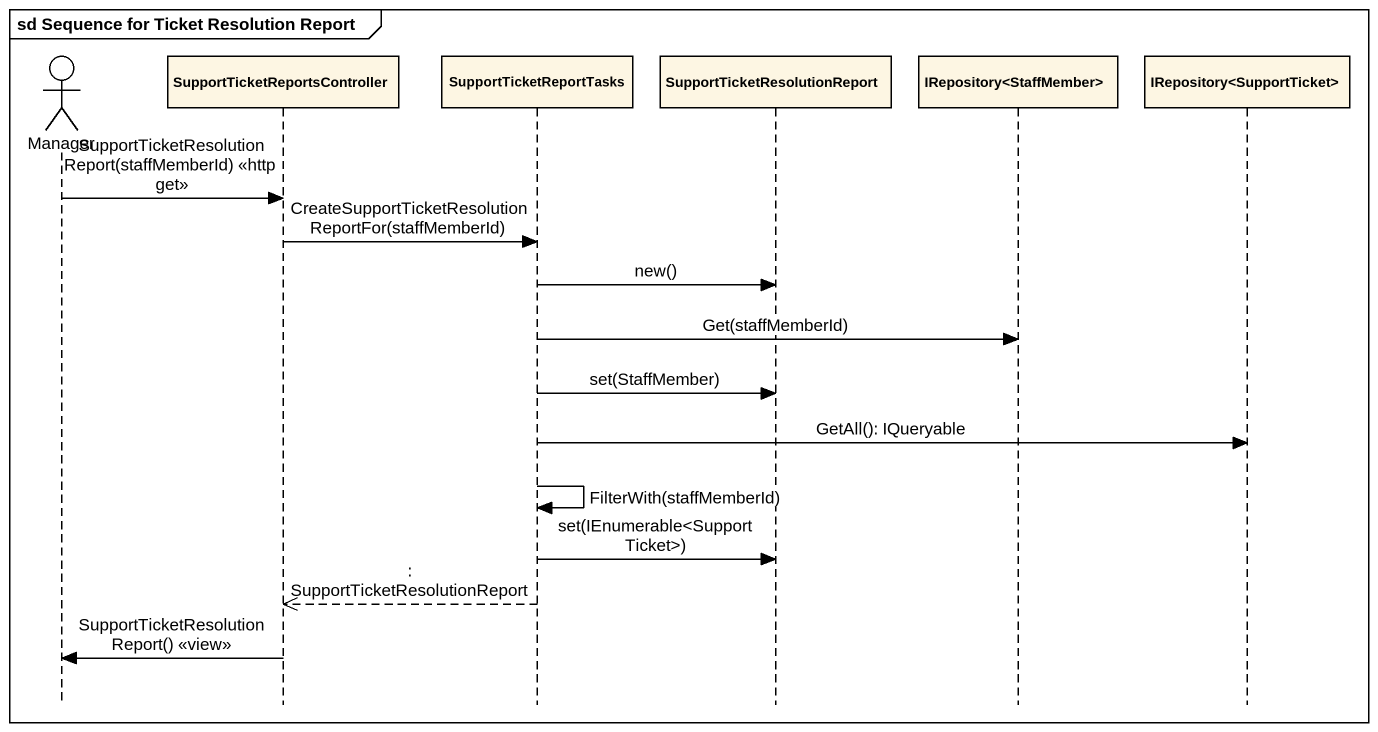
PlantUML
@startuml
mainframe sd Sequence for Ticket Resolution Report
hide footbox
actor Manager
participant "SupportTicketReportsController" as SupportTicketReportsControll
participant SupportTicketReportTasks
participant "SupportTicketResolutionReport" as SupportTicketResolutionRepor
participant "IRepository<StaffMember>" as IRepository_StaffMember
participant "IRepository<SupportTicket>" as IRepository_SupportTicket

Manager -> SupportTicketReportsControll : SupportTicketResolutionReport(staffMemberId) <<http get>>
SupportTicketReportsControll -> SupportTicketReportTasks : CreateSupportTicketResolutionReportFor(staffMemberId)
SupportTicketReportTasks -> SupportTicketResolutionRepor : new()
SupportTicketReportTasks -> IRepository_StaffMember : Get(staffMemberId)
SupportTicketReportTasks -> SupportTicketResolutionRepor : set(StaffMember)
SupportTicketReportTasks -> IRepository_SupportTicket : GetAll(): IQueryable
SupportTicketReportTasks -> SupportTicketReportTasks : FilterWith(staffMemberId)
SupportTicketReportTasks -> SupportTicketResolutionRepor : set(IEnumerable<SupportTicket>)
SupportTicketReportTasks -->> SupportTicketReportsControll : : SupportTicketResolutionReport
SupportTicketReportsControll -> Manager : SupportTicketResolutionReport() <<view>>
@enduml
